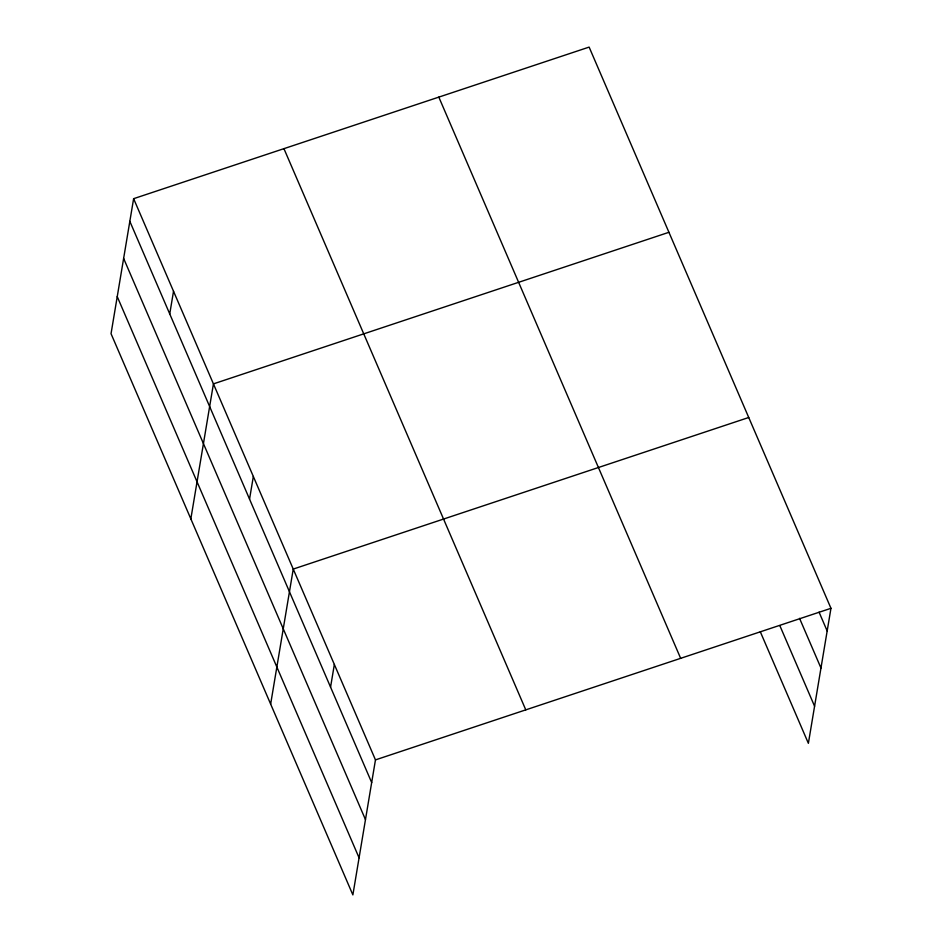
<?xml version="1.0" encoding="UTF-8"?>
<svg xmlns="http://www.w3.org/2000/svg" width="942" height="942" viewBox="0 0 942 942"><rect width="100%" height="100%" fill="white"/><g stroke="black" fill="none" stroke-linecap="round" stroke-linejoin="round"><path stroke-width="1.41" d="M133.623 198.68L111.038 333.692L352.873 894.9L375.469 759.888L133.623 198.68L589.127 47.1L830.962 608.308L808.377 743.32L760.312 631.788M169.737 313.933L173.528 291.278M190.837 518.889L213.434 383.877L668.938 232.297M249.548 499.142L253.339 476.475M270.648 704.086L293.245 569.074L748.737 417.494M330.56 687.142L334.351 664.475M375.469 759.888L830.962 608.308M819.069 612.159L827.17 630.975M799.546 618.329L820.977 668.043M779.835 625.618L814.583 706.241M438.819 97.12L680.654 658.328M283.942 148.659L525.777 709.868M129.831 221.335L371.678 782.543M123.626 258.414L365.472 819.622M117.232 296.612L359.079 857.821"/></g></svg>
